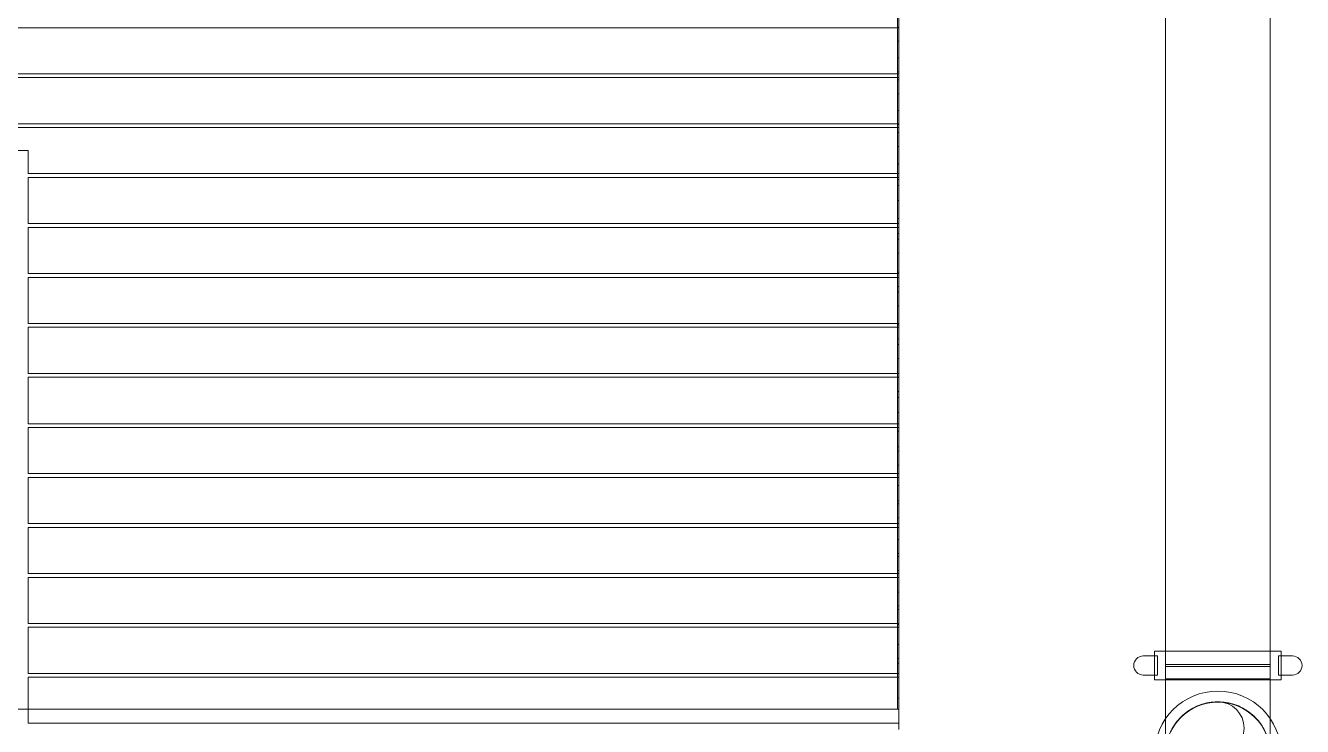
# Model space of a CAD drawing. Header units: metres. Extents: x 63 to 378, y -27 to 78.
# Drawn here: x 171 to 174.325, y 36.993 to 38.817 of the extents above; entities that cross this region are included whole.
import ezdxf

# ---------------------------------------------------------------- set-up
doc = ezdxf.new("R2010")
doc.units = ezdxf.units.M
doc.layers.add('M-EQPM', color=7, linetype='Continuous', lineweight=18)
doc.layers.add('P-PIPE', color=7, linetype='Continuous', lineweight=18)

# ---------------------------------------------------------------- blocks, each defined once
blk = doc.blocks.new('C_S_L_Torre - Baltimore CPSC-0817-08L - C_S_L_Torre - Baltimore CPSC-0817-08L-2352271-SEC 10')
at = {"layer": 'M-EQPM'}
for p, q in [((0.6976, 40.3718), (0.6976, 36.9847)), ((0.6976, 36.9847), (0.6976, 40.3718)), ((0.6947, 40.3008), (0.6947, 38.7331)), ((0.6947, 38.6966), (0.6947, 40.3008)), ((0.6947, 40.3008), (0.6947, 38.596)), ((0.6947, 38.5596), (0.6947, 40.3008)), ((0.6947, 40.3008), (0.6947, 38.4565)), ((0.6947, 38.4163), (0.6947, 40.3008)), ((0.6947, 40.3008), (0.6947, 38.3149)), ((0.6947, 38.2756), (0.6947, 40.3008)), ((0.6947, 40.3008), (0.6947, 38.175)), ((0.6947, 38.1385), (0.6947, 40.3008)), ((0.6947, 40.3008), (0.6947, 38.038)), ((0.6947, 38.0015), (0.6947, 40.3008)), ((0.6947, 40.3008), (0.6947, 37.9009)), ((0.6947, 37.8644), (0.6947, 40.3008)), ((0.6947, 40.3008), (0.6947, 37.7614)), ((0.6947, 37.7211), (0.6947, 40.3008)), ((0.6947, 40.3008), (0.6947, 38.6966)), ((0.6947, 38.7331), (0.6947, 40.3008)), ((0.6947, 40.3008), (0.6947, 38.5596)), ((0.6947, 38.596), (0.6947, 40.3008)), ((0.6947, 40.3008), (0.6947, 38.4163)), ((0.6947, 38.4565), (0.6947, 40.3008)), ((0.6947, 40.3008), (0.6947, 38.2756)), ((0.6947, 38.3149), (0.6947, 40.3008)), ((0.6947, 40.3008), (0.6947, 38.1385)), ((0.6947, 38.175), (0.6947, 40.3008)), ((0.6947, 40.3008), (0.6947, 38.0015)), ((0.6947, 38.038), (0.6947, 40.3008)), ((0.6947, 40.3008), (0.6947, 37.8644)), ((0.6947, 37.9009), (0.6947, 40.3008)), ((0.6947, 40.3008), (0.6947, 37.7211)), ((0.6947, 37.7614), (0.6947, 40.3008)), ((0.6976, 40.3008), (0.6976, 38.6966)), ((0.6976, 38.7331), (0.6976, 40.3008)), ((0.6976, 40.3008), (0.6976, 38.5596)), ((0.6976, 38.596), (0.6976, 40.3008)), ((0.6976, 40.3008), (0.6976, 38.4163)), ((0.6976, 38.4565), (0.6976, 40.3008)), ((0.6976, 40.3008), (0.6976, 38.2756)), ((0.6976, 38.3149), (0.6976, 40.3008)), ((0.6976, 40.3008), (0.6976, 38.1385)), ((0.6976, 38.175), (0.6976, 40.3008)), ((0.6976, 40.3008), (0.6976, 38.0015)), ((0.6976, 38.038), (0.6976, 40.3008)), ((0.6976, 40.3008), (0.6976, 37.8644)), ((0.6976, 37.9009), (0.6976, 40.3008)), ((0.6976, 40.3008), (0.6976, 37.7211)), ((0.6976, 37.7614), (0.6976, 40.3008)), ((0.6976, 40.3008), (0.6976, 38.7331)), ((0.6976, 38.6966), (0.6976, 40.3008)), ((0.6976, 40.3008), (0.6976, 38.596)), ((0.6976, 38.5596), (0.6976, 40.3008)), ((0.6976, 40.3008), (0.6976, 38.4565)), ((0.6976, 38.4163), (0.6976, 40.3008)), ((0.6976, 40.3008), (0.6976, 38.3149)), ((0.6976, 38.2756), (0.6976, 40.3008)), ((0.6976, 40.3008), (0.6976, 38.175)), ((0.6976, 38.1385), (0.6976, 40.3008)), ((0.6976, 40.3008), (0.6976, 38.038)), ((0.6976, 38.0015), (0.6976, 40.3008)), ((0.6976, 40.3008), (0.6976, 37.9009)), ((0.6976, 37.8644), (0.6976, 40.3008)), ((0.6976, 40.3008), (0.6976, 37.7614)), ((0.6976, 37.7211), (0.6976, 40.3008)), ((0.6976, 37.0375), (0.6976, 40.3008)), ((0.6976, 40.3008), (0.6976, 37.0375)), ((0.6947, 40.1998), (0.6947, 37.6198)), ((0.6947, 37.6198), (0.6947, 40.1998)), ((0.6976, 37.6198), (0.6976, 40.1998)), ((0.6976, 40.1998), (0.6976, 37.6198)), ((0.6947, 37.5805), (0.6947, 40.1605)), ((0.6947, 40.1605), (0.6947, 37.5805)), ((0.6976, 40.1605), (0.6976, 37.5805)), ((0.6976, 37.5805), (0.6976, 40.1605)), ((0.6947, 40.0599), (0.6947, 37.4799)), ((0.6947, 37.4799), (0.6947, 40.0599)), ((0.6976, 37.4799), (0.6976, 40.0599)), ((0.6976, 40.0599), (0.6976, 37.4799)), ((0.6947, 37.4434), (0.6947, 40.0234)), ((0.6947, 40.0234), (0.6947, 37.4434)), ((0.6976, 40.0234), (0.6976, 37.4434)), ((0.6976, 37.4434), (0.6976, 40.0234)), ((0.6947, 39.9228), (0.6947, 37.3428)), ((0.6947, 37.3428), (0.6947, 39.9228)), ((0.6976, 37.3428), (0.6976, 39.9228)), ((0.6976, 39.9228), (0.6976, 37.3428)), ((0.6947, 37.3064), (0.6947, 39.8864)), ((0.6947, 39.8864), (0.6947, 37.3064)), ((0.6976, 39.8864), (0.6976, 37.3064)), ((0.6976, 37.3064), (0.6976, 39.8864)), ((0.6947, 39.7858), (0.6947, 37.2058)), ((0.6947, 37.2058), (0.6947, 39.7858)), ((0.6976, 37.2058), (0.6976, 39.7858)), ((0.6976, 39.7858), (0.6976, 37.2058)), ((0.6947, 37.1693), (0.6947, 39.7493)), ((0.6947, 39.7493), (0.6947, 37.1693)), ((0.6976, 39.7493), (0.6976, 37.1693)), ((0.6976, 37.1693), (0.6976, 39.7493)), ((0.6947, 39.6463), (0.6947, 37.0663)), ((0.6947, 37.0663), (0.6947, 39.6463)), ((0.6976, 37.0663), (0.6976, 39.6463)), ((0.6976, 39.6463), (0.6976, 37.0663)), ((0.6947, 37.0375), (0.6947, 39.606)), ((0.6947, 39.606), (0.6947, 37.0375)), ((0.6976, 39.606), (0.6976, 37.0375)), ((0.6976, 37.0375), (0.6976, 39.606)), ((0.6947, 39.5047), (0.6947, 37.0375)), ((0.6947, 37.0375), (0.6947, 39.5047)), ((0.6976, 37.0375), (0.6976, 39.5047)), ((0.6976, 39.5047), (0.6976, 37.0375)), ((0.6947, 37.0375), (0.6947, 39.4653)), ((0.6947, 39.4653), (0.6947, 37.0375)), ((0.6976, 39.4653), (0.6976, 37.0375)), ((0.6976, 37.0375), (0.6976, 39.4653)), ((0.6947, 39.3648), (0.6947, 37.0375)), ((0.6947, 37.0375), (0.6947, 39.3648)), ((0.6976, 37.0375), (0.6976, 39.3648)), ((0.6976, 39.3648), (0.6976, 37.0375)), ((0.6947, 37.0375), (0.6947, 39.3283)), ((0.6947, 39.3283), (0.6947, 37.0375)), ((0.6976, 39.3283), (0.6976, 37.0375)), ((0.6976, 37.0375), (0.6976, 39.3283)), ((0.6947, 39.2277), (0.6947, 37.0375)), ((0.6947, 37.0375), (0.6947, 39.2277)), ((0.6976, 37.0375), (0.6976, 39.2277)), ((0.6976, 39.2277), (0.6976, 37.0375)), ((0.6947, 37.0375), (0.6947, 39.1912)), ((0.6947, 39.1912), (0.6947, 37.0375)), ((0.6976, 39.1912), (0.6976, 37.0375)), ((0.6976, 37.0375), (0.6976, 39.1912)), ((0.6947, 39.0906), (0.6947, 37.0375)), ((0.6947, 37.0375), (0.6947, 39.0906)), ((0.6976, 37.0375), (0.6976, 39.0906)), ((0.6976, 39.0906), (0.6976, 37.0375)), ((0.6947, 37.0375), (0.6947, 39.0542)), ((0.6947, 39.0542), (0.6947, 37.0375)), ((0.6976, 39.0542), (0.6976, 37.0375)), ((0.6976, 37.0375), (0.6976, 39.0542)), ((0.6947, 38.9528), (0.6947, 37.0375)), ((0.6947, 37.0375), (0.6947, 38.9528)), ((0.6976, 37.0375), (0.6976, 38.9528)), ((0.6976, 38.9528), (0.6976, 37.0375)), ((0.6947, 37.0375), (0.6947, 38.9135)), ((0.6947, 38.9135), (0.6947, 37.0375)), ((0.6976, 38.9135), (0.6976, 37.0375)), ((0.6976, 37.0375), (0.6976, 38.9135)), ((-4.6024, 38.8118), (0.6976, 38.8118)), ((0.6976, 38.8118), (-4.6024, 38.8118)), ((0.6947, 38.8129), (0.6947, 37.0375)), ((0.6947, 38.7765), (0.6947, 38.8129)), ((0.6976, 38.8129), (0.6947, 38.8129)), ((0.6947, 38.8129), (0.6947, 38.7765)), ((0.6947, 37.0375), (0.6947, 38.8129)), ((0.6947, 38.8129), (0.6976, 38.8129)), ((0.6976, 38.8129), (0.6976, 38.7765)), ((0.6976, 37.0375), (0.6976, 38.8129)), ((0.6976, 38.8129), (0.6976, 37.0375)), ((0.6976, 38.7765), (0.6976, 38.8129)), ((0.6976, 38.8118), (0.6976, 38.6918)), ((0.6976, 38.6918), (0.6976, 38.8118)), ((0.6947, 37.0375), (0.6947, 38.7765)), ((0.6947, 38.7765), (0.6976, 38.7765)), ((0.6947, 38.7765), (0.6947, 37.0375)), ((0.6976, 38.7765), (0.6947, 38.7765)), ((0.6976, 38.7765), (0.6976, 37.0375)), ((0.6976, 37.0375), (0.6976, 38.7765)), ((0.6947, 38.7331), (0.6947, 38.6966)), ((0.6976, 38.7331), (0.6947, 38.7331)), ((0.6947, 38.6966), (0.6947, 38.7331)), ((0.6947, 38.7331), (0.6976, 38.7331)), ((0.6976, 38.6966), (0.6976, 38.7331)), ((0.6976, 38.7331), (0.6976, 38.6966)), ((0.6976, 38.6918), (-4.6024, 38.6918)), ((-4.6024, 38.6918), (0.6976, 38.6918)), ((-4.6024, 38.6818), (0.6976, 38.6818)), ((0.6976, 38.6818), (-4.6024, 38.6818)), ((0.6947, 38.6966), (0.6976, 38.6966)), ((0.6976, 38.6966), (0.6947, 38.6966)), ((0.6947, 38.6759), (0.6947, 37.0375)), ((0.6947, 38.6394), (0.6947, 38.6759)), ((0.6976, 38.6759), (0.6947, 38.6759)), ((0.6947, 38.6759), (0.6947, 38.6394)), ((0.6947, 37.0375), (0.6947, 38.6759)), ((0.6947, 38.6759), (0.6976, 38.6759)), ((0.6976, 38.6818), (0.6976, 38.5618)), ((0.6976, 38.5618), (0.6976, 38.6818)), ((0.6976, 38.6759), (0.6976, 38.6394)), ((0.6976, 37.0375), (0.6976, 38.6759)), ((0.6976, 38.6759), (0.6976, 37.0375)), ((0.6976, 38.6394), (0.6976, 38.6759)), ((0.6947, 37.0375), (0.6947, 38.6394)), ((0.6947, 38.6394), (0.6976, 38.6394)), ((0.6947, 38.6394), (0.6947, 37.0375)), ((0.6976, 38.6394), (0.6947, 38.6394)), ((0.6976, 38.6394), (0.6976, 37.0375)), ((0.6976, 37.0375), (0.6976, 38.6394)), ((0.6947, 38.596), (0.6947, 38.5596)), ((0.6976, 38.596), (0.6947, 38.596)), ((0.6947, 38.5596), (0.6947, 38.596)), ((0.6947, 38.596), (0.6976, 38.596)), ((0.6976, 38.5596), (0.6976, 38.596)), ((0.6976, 38.596), (0.6976, 38.5596)), ((0.6976, 38.5618), (-4.6024, 38.5618)), ((-4.6024, 38.5618), (0.6976, 38.5618)), ((-4.6024, 38.5518), (0.6976, 38.5518)), ((0.6976, 38.5518), (-4.6024, 38.5518)), ((0.6947, 38.5596), (0.6976, 38.5596)), ((0.6976, 38.5596), (0.6947, 38.5596)), ((0.6947, 38.5388), (0.6947, 37.0375)), ((0.6947, 38.5024), (0.6947, 38.5388)), ((0.6976, 38.5388), (0.6947, 38.5388)), ((0.6947, 38.5388), (0.6947, 38.5024)), ((0.6947, 37.0375), (0.6947, 38.5388)), ((0.6947, 38.5388), (0.6976, 38.5388)), ((0.6976, 38.5518), (0.6976, 38.4318)), ((0.6976, 38.4318), (0.6976, 38.5518)), ((0.6976, 38.5388), (0.6976, 38.5024)), ((0.6976, 37.0375), (0.6976, 38.5388)), ((0.6976, 38.5388), (0.6976, 37.0375)), ((0.6976, 38.5024), (0.6976, 38.5388)), ((-1.569, 38.4918), (-2.3077, 38.4918)), ((-2.3077, 38.4918), (-1.569, 38.4918)), ((-1.569, 38.4318), (-1.569, 38.4918)), ((-1.569, 38.4918), (-1.569, 38.4318)), ((0.6947, 37.0375), (0.6947, 38.5024)), ((0.6947, 38.5024), (0.6976, 38.5024)), ((0.6947, 38.5024), (0.6947, 37.0375)), ((0.6976, 38.5024), (0.6947, 38.5024)), ((0.6976, 38.5024), (0.6976, 37.0375)), ((0.6976, 37.0375), (0.6976, 38.5024)), ((0.6947, 38.4565), (0.6947, 38.4163)), ((0.6947, 38.4565), (0.6976, 38.4565)), ((0.6947, 38.4163), (0.6947, 38.4565)), ((0.6976, 38.4565), (0.6947, 38.4565)), ((0.6976, 38.4163), (0.6976, 38.4565)), ((0.6976, 38.4565), (0.6976, 38.4163)), ((0.6976, 38.4318), (-1.569, 38.4318)), ((-1.569, 38.4318), (0.6976, 38.4318)), ((-1.569, 38.4218), (0.6976, 38.4218)), ((-1.569, 38.3018), (-1.569, 38.4218)), ((-1.569, 38.4218), (-1.569, 38.3018)), ((0.6976, 38.4218), (-1.569, 38.4218)), ((0.6947, 38.4163), (0.6976, 38.4163)), ((0.6976, 38.4163), (0.6947, 38.4163)), ((0.6976, 38.4218), (0.6976, 38.3018)), ((0.6976, 38.3018), (0.6976, 38.4218)), ((0.6947, 38.401), (0.6947, 37.0375)), ((0.6947, 38.3617), (0.6947, 38.401)), ((0.6976, 38.401), (0.6947, 38.401)), ((0.6947, 38.401), (0.6947, 38.3617)), ((0.6947, 37.0375), (0.6947, 38.401)), ((0.6947, 38.401), (0.6976, 38.401)), ((0.6976, 38.401), (0.6976, 38.3617)), ((0.6976, 37.0375), (0.6976, 38.401)), ((0.6976, 38.401), (0.6976, 37.0375)), ((0.6976, 38.3617), (0.6976, 38.401)), ((0.6947, 37.0375), (0.6947, 38.3617)), ((0.6947, 38.3617), (0.6976, 38.3617)), ((0.6947, 38.3617), (0.6947, 37.0375)), ((0.6976, 38.3617), (0.6947, 38.3617)), ((0.6976, 38.3617), (0.6976, 37.0375)), ((0.6976, 37.0375), (0.6976, 38.3617)), ((0.6947, 38.3149), (0.6947, 38.2756)), ((0.6947, 38.3149), (0.6976, 38.3149)), ((0.6947, 38.2756), (0.6947, 38.3149)), ((0.6976, 38.3149), (0.6947, 38.3149)), ((0.6976, 38.2756), (0.6976, 38.3149)), ((0.6976, 38.3149), (0.6976, 38.2756)), ((0.6976, 38.3018), (-1.569, 38.3018)), ((-1.569, 38.3018), (0.6976, 38.3018)), ((-1.569, 38.2918), (0.6976, 38.2918)), ((-1.569, 38.1718), (-1.569, 38.2918)), ((-1.569, 38.2918), (-1.569, 38.1718)), ((0.6976, 38.2918), (-1.569, 38.2918)), ((0.6947, 38.2756), (0.6976, 38.2756)), ((0.6976, 38.2756), (0.6947, 38.2756)), ((0.6976, 38.2918), (0.6976, 38.1718)), ((0.6976, 38.1718), (0.6976, 38.2918)), ((0.6947, 38.2611), (0.6947, 37.0375)), ((0.6947, 38.2246), (0.6947, 38.2611)), ((0.6976, 38.2611), (0.6947, 38.2611)), ((0.6947, 38.2611), (0.6947, 38.2246)), ((0.6947, 37.0375), (0.6947, 38.2611)), ((0.6947, 38.2611), (0.6976, 38.2611)), ((0.6976, 38.2611), (0.6976, 38.2246)), ((0.6976, 37.0375), (0.6976, 38.2611)), ((0.6976, 38.2611), (0.6976, 37.0375)), ((0.6976, 38.2246), (0.6976, 38.2611)), ((0.6947, 37.0375), (0.6947, 38.2246)), ((0.6947, 38.2246), (0.6976, 38.2246)), ((0.6947, 38.2246), (0.6947, 37.0375)), ((0.6976, 38.2246), (0.6947, 38.2246)), ((0.6976, 38.2246), (0.6976, 37.0375)), ((0.6976, 37.0375), (0.6976, 38.2246)), ((0.6976, 38.1718), (-1.569, 38.1718)), ((-1.569, 38.1718), (0.6976, 38.1718)), ((0.6947, 38.175), (0.6947, 38.1385)), ((0.6947, 38.175), (0.6976, 38.175)), ((0.6947, 38.1385), (0.6947, 38.175)), ((0.6976, 38.175), (0.6947, 38.175)), ((0.6976, 38.1385), (0.6976, 38.175)), ((0.6976, 38.175), (0.6976, 38.1385)), ((-1.569, 38.1618), (0.6976, 38.1618)), ((-1.569, 38.0418), (-1.569, 38.1618)), ((-1.569, 38.1618), (-1.569, 38.0418)), ((0.6976, 38.1618), (-1.569, 38.1618)), ((0.6947, 38.1385), (0.6976, 38.1385)), ((0.6976, 38.1385), (0.6947, 38.1385)), ((0.6976, 38.1618), (0.6976, 38.0418)), ((0.6976, 38.0418), (0.6976, 38.1618)), ((0.6947, 38.124), (0.6947, 37.0375)), ((0.6947, 38.0876), (0.6947, 38.124)), ((0.6976, 38.124), (0.6947, 38.124)), ((0.6947, 38.124), (0.6947, 38.0876)), ((0.6947, 37.0375), (0.6947, 38.124)), ((0.6947, 38.124), (0.6976, 38.124)), ((0.6976, 38.124), (0.6976, 38.0876)), ((0.6976, 37.0375), (0.6976, 38.124)), ((0.6976, 38.124), (0.6976, 37.0375)), ((0.6976, 38.0876), (0.6976, 38.124)), ((0.6947, 37.0375), (0.6947, 38.0876)), ((0.6947, 38.0876), (0.6976, 38.0876)), ((0.6947, 38.0876), (0.6947, 37.0375)), ((0.6976, 38.0876), (0.6947, 38.0876)), ((0.6976, 38.0876), (0.6976, 37.0375)), ((0.6976, 37.0375), (0.6976, 38.0876)), ((0.6976, 38.0418), (-1.569, 38.0418)), ((-1.569, 38.0418), (0.6976, 38.0418)), ((-1.569, 38.0318), (0.6976, 38.0318)), ((-1.569, 37.9118), (-1.569, 38.0318)), ((-1.569, 38.0318), (-1.569, 37.9118)), ((0.6976, 38.0318), (-1.569, 38.0318)), ((0.6947, 38.038), (0.6947, 38.0015)), ((0.6947, 38.038), (0.6976, 38.038)), ((0.6947, 38.0015), (0.6947, 38.038)), ((0.6976, 38.038), (0.6947, 38.038)), ((0.6976, 38.0015), (0.6976, 38.038)), ((0.6976, 38.038), (0.6976, 38.0015)), ((0.6976, 38.0318), (0.6976, 37.9118)), ((0.6976, 37.9118), (0.6976, 38.0318)), ((0.6947, 38.0015), (0.6976, 38.0015)), ((0.6976, 38.0015), (0.6947, 38.0015)), ((0.6947, 37.987), (0.6947, 37.0375)), ((0.6947, 37.9505), (0.6947, 37.987)), ((0.6976, 37.987), (0.6947, 37.987)), ((0.6947, 37.987), (0.6947, 37.9505)), ((0.6947, 37.0375), (0.6947, 37.987)), ((0.6947, 37.987), (0.6976, 37.987)), ((0.6976, 37.987), (0.6976, 37.9505)), ((0.6976, 37.0375), (0.6976, 37.987)), ((0.6976, 37.987), (0.6976, 37.0375)), ((0.6976, 37.9505), (0.6976, 37.987)), ((0.6947, 37.0375), (0.6947, 37.9505)), ((0.6947, 37.9505), (0.6976, 37.9505)), ((0.6947, 37.9505), (0.6947, 37.0375)), ((0.6976, 37.9505), (0.6947, 37.9505)), ((0.6976, 37.9505), (0.6976, 37.0375)), ((0.6976, 37.0375), (0.6976, 37.9505)), ((0.6976, 37.9118), (-1.569, 37.9118)), ((-1.569, 37.9118), (0.6976, 37.9118)), ((-1.569, 37.9018), (0.6976, 37.9018)), ((-1.569, 37.7809), (-1.569, 37.9018)), ((-1.569, 37.9018), (-1.569, 37.7809)), ((0.6976, 37.9018), (-1.569, 37.9018)), ((0.6947, 37.9009), (0.6947, 37.8644)), ((0.6947, 37.9009), (0.6976, 37.9009)), ((0.6947, 37.8644), (0.6947, 37.9009)), ((0.6976, 37.9009), (0.6947, 37.9009)), ((0.6976, 37.9018), (0.6976, 37.7809)), ((0.6976, 37.7809), (0.6976, 37.9018)), ((0.6976, 37.8644), (0.6976, 37.9009)), ((0.6976, 37.9009), (0.6976, 37.8644)), ((0.6947, 37.8644), (0.6976, 37.8644)), ((0.6976, 37.8644), (0.6947, 37.8644)), ((0.6947, 37.8492), (0.6947, 37.0375)), ((0.6947, 37.8099), (0.6947, 37.8492)), ((0.6976, 37.8492), (0.6947, 37.8492)), ((0.6947, 37.8492), (0.6947, 37.8099)), ((0.6947, 37.0375), (0.6947, 37.8492)), ((0.6947, 37.8492), (0.6976, 37.8492)), ((0.6976, 37.8492), (0.6976, 37.8099)), ((0.6976, 37.0375), (0.6976, 37.8492)), ((0.6976, 37.8492), (0.6976, 37.0375)), ((0.6976, 37.8099), (0.6976, 37.8492)), ((0.6947, 37.0375), (0.6947, 37.8099)), ((0.6947, 37.8099), (0.6976, 37.8099)), ((0.6947, 37.8099), (0.6947, 37.0375)), ((0.6976, 37.8099), (0.6947, 37.8099)), ((0.6976, 37.8099), (0.6976, 37.0375)), ((0.6976, 37.0375), (0.6976, 37.8099)), ((0.6976, 37.7809), (-1.569, 37.7809)), ((-1.569, 37.7809), (0.6976, 37.7809)), ((-1.569, 37.7709), (0.6976, 37.7709)), ((-1.569, 37.6509), (-1.569, 37.7709)), ((-1.569, 37.7709), (-1.569, 37.6509)), ((0.6976, 37.7709), (-1.569, 37.7709)), ((0.6947, 37.7614), (0.6947, 37.7211)), ((0.6947, 37.7614), (0.6976, 37.7614)), ((0.6947, 37.7211), (0.6947, 37.7614)), ((0.6976, 37.7614), (0.6947, 37.7614)), ((0.6976, 37.7709), (0.6976, 37.6509)), ((0.6976, 37.6509), (0.6976, 37.7709)), ((0.6976, 37.7211), (0.6976, 37.7614)), ((0.6976, 37.7614), (0.6976, 37.7211)), ((0.6947, 37.7211), (0.6976, 37.7211)), ((0.6976, 37.7211), (0.6947, 37.7211)), ((0.6947, 37.7093), (0.6947, 37.0375)), ((0.6947, 37.6728), (0.6947, 37.7093)), ((0.6976, 37.7093), (0.6947, 37.7093)), ((0.6947, 37.7093), (0.6947, 37.6728)), ((0.6947, 37.0375), (0.6947, 37.7093)), ((0.6947, 37.7093), (0.6976, 37.7093)), ((0.6976, 37.7093), (0.6976, 37.6728)), ((0.6976, 37.0375), (0.6976, 37.7093)), ((0.6976, 37.7093), (0.6976, 37.0375)), ((0.6976, 37.6728), (0.6976, 37.7093)), ((0.6947, 37.0375), (0.6947, 37.6728)), ((0.6947, 37.6728), (0.6976, 37.6728)), ((0.6947, 37.6728), (0.6947, 37.0375)), ((0.6976, 37.6728), (0.6947, 37.6728)), ((0.6976, 37.6728), (0.6976, 37.0375)), ((0.6976, 37.0375), (0.6976, 37.6728)), ((0.6976, 37.6509), (-1.569, 37.6509)), ((-1.569, 37.6509), (0.6976, 37.6509)), ((-1.569, 37.6409), (0.6976, 37.6409)), ((-1.569, 37.5209), (-1.569, 37.6409)), ((-1.569, 37.6409), (-1.569, 37.5209)), ((0.6976, 37.6409), (-1.569, 37.6409)), ((0.6976, 37.6409), (0.6976, 37.5209)), ((0.6976, 37.5209), (0.6976, 37.6409)), ((0.6947, 37.6198), (0.6947, 37.5805)), ((0.6947, 37.6198), (0.6976, 37.6198)), ((0.6947, 37.5805), (0.6947, 37.6198)), ((0.6976, 37.6198), (0.6947, 37.6198)), ((0.6976, 37.5805), (0.6976, 37.6198)), ((0.6976, 37.6198), (0.6976, 37.5805)), ((0.6947, 37.5805), (0.6976, 37.5805)), ((0.6976, 37.5805), (0.6947, 37.5805)), ((0.6947, 37.5722), (0.6947, 37.0375)), ((0.6947, 37.5358), (0.6947, 37.5722)), ((0.6976, 37.5722), (0.6947, 37.5722)), ((0.6947, 37.5722), (0.6947, 37.5358)), ((0.6947, 37.0375), (0.6947, 37.5722)), ((0.6947, 37.5722), (0.6976, 37.5722)), ((0.6976, 37.5722), (0.6976, 37.5358)), ((0.6976, 37.0375), (0.6976, 37.5722)), ((0.6976, 37.5722), (0.6976, 37.0375)), ((0.6976, 37.5358), (0.6976, 37.5722)), ((0.6976, 37.5209), (-1.569, 37.5209)), ((-1.569, 37.5209), (0.6976, 37.5209)), ((-1.569, 37.5109), (0.6976, 37.5109)), ((-1.569, 37.3909), (-1.569, 37.5109)), ((-1.569, 37.5109), (-1.569, 37.3909)), ((0.6976, 37.5109), (-1.569, 37.5109)), ((0.6947, 37.0375), (0.6947, 37.5358)), ((0.6947, 37.5358), (0.6976, 37.5358)), ((0.6947, 37.5358), (0.6947, 37.0375)), ((0.6976, 37.5358), (0.6947, 37.5358)), ((0.6976, 37.5358), (0.6976, 37.0375)), ((0.6976, 37.0375), (0.6976, 37.5358)), ((0.6976, 37.5109), (0.6976, 37.3909)), ((0.6976, 37.3909), (0.6976, 37.5109)), ((0.6947, 37.4799), (0.6947, 37.4434)), ((0.6947, 37.4799), (0.6976, 37.4799)), ((0.6947, 37.4434), (0.6947, 37.4799)), ((0.6976, 37.4799), (0.6947, 37.4799)), ((0.6976, 37.4434), (0.6976, 37.4799)), ((0.6976, 37.4799), (0.6976, 37.4434)), ((0.6947, 37.4434), (0.6976, 37.4434)), ((0.6976, 37.4434), (0.6947, 37.4434)), ((0.6947, 37.4352), (0.6947, 37.0375)), ((0.6947, 37.3987), (0.6947, 37.4352)), ((0.6976, 37.4352), (0.6947, 37.4352)), ((0.6947, 37.4352), (0.6947, 37.3987)), ((0.6947, 37.0375), (0.6947, 37.4352)), ((0.6947, 37.4352), (0.6976, 37.4352)), ((0.6976, 37.4352), (0.6976, 37.3987)), ((0.6976, 37.0375), (0.6976, 37.4352)), ((0.6976, 37.4352), (0.6976, 37.0375)), ((0.6976, 37.3987), (0.6976, 37.4352)), ((0.6976, 37.3909), (-1.569, 37.3909)), ((-1.569, 37.3909), (0.6976, 37.3909)), ((-1.569, 37.3809), (0.6976, 37.3809)), ((-1.569, 37.2609), (-1.569, 37.3809)), ((-1.569, 37.3809), (-1.569, 37.2609)), ((0.6976, 37.3809), (-1.569, 37.3809)), ((0.6947, 37.0375), (0.6947, 37.3987)), ((0.6947, 37.3987), (0.6976, 37.3987)), ((0.6947, 37.3987), (0.6947, 37.0375)), ((0.6976, 37.3987), (0.6947, 37.3987)), ((0.6976, 37.3987), (0.6976, 37.0375)), ((0.6976, 37.0375), (0.6976, 37.3987)), ((0.6976, 37.3809), (0.6976, 37.2609)), ((0.6976, 37.2609), (0.6976, 37.3809)), ((0.6947, 37.3428), (0.6947, 37.3064)), ((0.6947, 37.3428), (0.6976, 37.3428)), ((0.6947, 37.3064), (0.6947, 37.3428)), ((0.6976, 37.3428), (0.6947, 37.3428)), ((0.6976, 37.3064), (0.6976, 37.3428)), ((0.6976, 37.3428), (0.6976, 37.3064)), ((0.6947, 37.3064), (0.6976, 37.3064)), ((0.6976, 37.3064), (0.6947, 37.3064)), ((0.6947, 37.2974), (0.6947, 37.0375)), ((0.6947, 37.258), (0.6947, 37.2974)), ((0.6976, 37.2974), (0.6947, 37.2974)), ((0.6947, 37.2974), (0.6947, 37.258)), ((0.6947, 37.0375), (0.6947, 37.2974)), ((0.6947, 37.2974), (0.6976, 37.2974)), ((0.6976, 37.2974), (0.6976, 37.258)), ((0.6976, 37.0375), (0.6976, 37.2974)), ((0.6976, 37.2974), (0.6976, 37.0375)), ((0.6976, 37.258), (0.6976, 37.2974)), ((0.6976, 37.2609), (-1.569, 37.2609)), ((-1.569, 37.2609), (0.6976, 37.2609)), ((-1.569, 37.2509), (0.6976, 37.2509)), ((-1.569, 37.1309), (-1.569, 37.2509)), ((-1.569, 37.2509), (-1.569, 37.1309)), ((0.6976, 37.2509), (-1.569, 37.2509)), ((0.6947, 37.0375), (0.6947, 37.258)), ((0.6947, 37.258), (0.6976, 37.258)), ((0.6947, 37.258), (0.6947, 37.0375)), ((0.6976, 37.258), (0.6947, 37.258)), ((0.6976, 37.258), (0.6976, 37.0375)), ((0.6976, 37.0375), (0.6976, 37.258)), ((0.6976, 37.2509), (0.6976, 37.1309)), ((0.6976, 37.1309), (0.6976, 37.2509)), ((0.6947, 37.2058), (0.6947, 37.1693)), ((0.6947, 37.2058), (0.6976, 37.2058)), ((0.6947, 37.1693), (0.6947, 37.2058)), ((0.6976, 37.2058), (0.6947, 37.2058)), ((0.6976, 37.1693), (0.6976, 37.2058)), ((0.6976, 37.2058), (0.6976, 37.1693)), ((0.6947, 37.1693), (0.6976, 37.1693)), ((0.6976, 37.1693), (0.6947, 37.1693)), ((0.6947, 37.1574), (0.6947, 37.0375)), ((0.6947, 37.121), (0.6947, 37.1574)), ((0.6976, 37.1574), (0.6947, 37.1574)), ((0.6947, 37.1574), (0.6947, 37.121)), ((0.6947, 37.0375), (0.6947, 37.1574)), ((0.6947, 37.1574), (0.6976, 37.1574)), ((0.6976, 37.1574), (0.6976, 37.121)), ((0.6976, 37.0375), (0.6976, 37.1574)), ((0.6976, 37.1574), (0.6976, 37.0375)), ((0.6976, 37.121), (0.6976, 37.1574)), ((0.6976, 37.1309), (-1.569, 37.1309)), ((-1.569, 37.1309), (0.6976, 37.1309)), ((-1.569, 37.1209), (0.6976, 37.1209)), ((-1.569, 37.001), (-1.569, 37.1209)), ((-1.569, 37.1209), (-1.569, 37.001)), ((0.6976, 37.1209), (-1.569, 37.1209)), ((0.6947, 37.0375), (0.6947, 37.121)), ((0.6947, 37.121), (0.6976, 37.121)), ((0.6947, 37.121), (0.6947, 37.0375)), ((0.6976, 37.121), (0.6947, 37.121)), ((0.6976, 37.121), (0.6976, 37.0375)), ((0.6976, 37.0375), (0.6976, 37.121)), ((0.6976, 37.1209), (0.6976, 37.001)), ((0.6976, 37.001), (0.6976, 37.1209)), ((0.6947, 37.0663), (0.6947, 37.0375)), ((0.6947, 37.0663), (0.6976, 37.0663)), ((0.6947, 37.0375), (0.6947, 37.0663)), ((0.6976, 37.0663), (0.6947, 37.0663)), ((0.6976, 37.0375), (0.6976, 37.0663)), ((0.6976, 37.0663), (0.6976, 37.0375)), ((-4.6024, 37.0375), (0.6976, 37.0375)), ((0.6976, 37.0375), (-4.6024, 37.0375)), ((0.6947, 37.0375), (0.6976, 37.0375)), ((0.6947, 37.0375), (0.6976, 37.0375)), ((0.6947, 37.0375), (0.6976, 37.0375)), ((0.6947, 37.0375), (0.6976, 37.0375)), ((0.6947, 37.0375), (0.6976, 37.0375)), ((0.6947, 37.0375), (0.6976, 37.0375)), ((0.6947, 37.0375), (0.6976, 37.0375)), ((0.6947, 37.0375), (0.6976, 37.0375)), ((0.6947, 37.0375), (0.6976, 37.0375)), ((0.6947, 37.0375), (0.6976, 37.0375)), ((0.6947, 37.0375), (0.6976, 37.0375)), ((0.6947, 37.0375), (0.6976, 37.0375)), ((0.6947, 37.0375), (0.6976, 37.0375)), ((0.6947, 37.0375), (0.6976, 37.0375)), ((0.6947, 37.0375), (0.6976, 37.0375)), ((0.6947, 37.0375), (0.6976, 37.0375)), ((0.6947, 37.0375), (0.6976, 37.0375)), ((0.6947, 37.0375), (0.6976, 37.0375)), ((0.6947, 37.0375), (0.6976, 37.0375)), ((0.6947, 37.0375), (0.6976, 37.0375)), ((0.6947, 37.0375), (0.6976, 37.0375)), ((0.6947, 37.0375), (0.6976, 37.0375)), ((0.6947, 37.0375), (0.6976, 37.0375)), ((0.6947, 37.0375), (0.6976, 37.0375)), ((0.6947, 37.0375), (0.6976, 37.0375)), ((0.6947, 37.0375), (0.6976, 37.0375)), ((0.6947, 37.0375), (0.6976, 37.0375)), ((0.6947, 37.0375), (0.6976, 37.0375)), ((0.6947, 37.0375), (0.6976, 37.0375)), ((0.6947, 37.0375), (0.6976, 37.0375)), ((0.6947, 37.0375), (0.6976, 37.0375)), ((0.6947, 37.0375), (0.6976, 37.0375)), ((0.6947, 37.0375), (0.6976, 37.0375)), ((0.6947, 37.0375), (0.6976, 37.0375)), ((0.6947, 37.0375), (0.6976, 37.0375)), ((0.6947, 37.0375), (0.6976, 37.0375)), ((0.6947, 37.0375), (0.6976, 37.0375)), ((0.6947, 37.0375), (0.6976, 37.0375)), ((0.6976, 37.0375), (0.6947, 37.0375)), ((0.6976, 37.0375), (0.6947, 37.0375)), ((0.6976, 37.0375), (0.6947, 37.0375)), ((0.6976, 37.0375), (0.6947, 37.0375)), ((0.6976, 37.0375), (0.6947, 37.0375)), ((0.6976, 37.0375), (0.6947, 37.0375)), ((0.6976, 37.0375), (0.6947, 37.0375)), ((0.6976, 37.0375), (0.6947, 37.0375)), ((0.6976, 37.0375), (0.6947, 37.0375)), ((0.6976, 37.0375), (0.6947, 37.0375)), ((0.6976, 37.0375), (0.6947, 37.0375)), ((0.6976, 37.0375), (0.6947, 37.0375)), ((0.6976, 37.0375), (0.6947, 37.0375)), ((0.6976, 37.0375), (0.6947, 37.0375)), ((0.6976, 37.0375), (0.6947, 37.0375)), ((0.6976, 37.0375), (0.6947, 37.0375)), ((0.6976, 37.0375), (0.6947, 37.0375)), ((0.6976, 37.0375), (0.6947, 37.0375)), ((0.6976, 37.0375), (0.6947, 37.0375)), ((0.6976, 37.0375), (0.6947, 37.0375)), ((0.6976, 37.0375), (0.6947, 37.0375)), ((0.6976, 37.0375), (0.6947, 37.0375)), ((0.6976, 37.0375), (0.6947, 37.0375)), ((0.6976, 37.0375), (0.6947, 37.0375)), ((0.6976, 37.0375), (0.6947, 37.0375)), ((0.6976, 37.0375), (0.6947, 37.0375)), ((0.6976, 37.0375), (0.6947, 37.0375)), ((0.6976, 37.0375), (0.6947, 37.0375)), ((0.6976, 37.0375), (0.6947, 37.0375)), ((0.6976, 37.0375), (0.6947, 37.0375)), ((0.6976, 37.0375), (0.6947, 37.0375)), ((0.6976, 37.0375), (0.6947, 37.0375)), ((0.6976, 37.0375), (0.6947, 37.0375)), ((0.6976, 37.0375), (0.6947, 37.0375)), ((0.6976, 37.0375), (0.6947, 37.0375)), ((0.6976, 37.0375), (0.6947, 37.0375)), ((0.6976, 37.0375), (0.6947, 37.0375)), ((0.6976, 37.0375), (0.6947, 37.0375)), ((0.6976, 37.001), (-1.569, 37.001)), ((-1.569, 37.001), (0.6976, 37.001))]:
    blk.add_line(p, q, dxfattribs=at)
blk = doc.blocks.new('Victaulic-IPS-Elbow No 10-13 - AC-2769218-SEC 10')
at = {"layer": 'P-PIPE', "color": 1, "true_color": 0xff0000}
for p, q in [((1.3921, 37.149), (1.3921, 37.1166)), ((1.5286, 37.149), (1.3921, 37.149)), ((1.5286, 37.149), (1.3921, 37.149)), ((1.6651, 37.149), (1.5286, 37.149)), ((1.6651, 37.149), (1.5286, 37.149)), ((1.6651, 37.1166), (1.6651, 37.149)), ((1.3921, 37.1166), (1.5286, 37.1166)), ((1.3921, 37.1166), (1.5286, 37.1166)), ((1.5286, 37.1166), (1.3921, 37.1166)), ((1.5286, 37.1166), (1.3921, 37.1166)), ((1.5286, 37.1166), (1.6651, 37.1166)), ((1.5286, 37.1166), (1.6651, 37.1166)), ((1.6651, 37.1166), (1.5286, 37.1166)), ((1.6651, 37.1166), (1.5286, 37.1166))]:
    blk.add_line(p, q, dxfattribs=at)
at = {"layer": 'P-PIPE', "color": 1, "lineweight": 9, "true_color": 0xff0000}
for p, q in [((1.3921, 36.9204), (1.3921, 36.7838)), ((1.3921, 36.9204), (1.3921, 36.7838)), ((1.3921, 36.9204), (1.5286, 36.9204)), ((1.5286, 36.9204), (1.3921, 36.9204)), ((1.5286, 36.9204), (1.5286, 36.7838)), ((1.5286, 36.9204), (1.5286, 36.7838)), ((1.5286, 36.9204), (1.6651, 36.9204)), ((1.6651, 36.9204), (1.5286, 36.9204)), ((1.5286, 36.7838), (1.5286, 36.9204)), ((1.5286, 36.7838), (1.5286, 36.9204)), ((1.6651, 36.7838), (1.6651, 36.9204)), ((1.6651, 36.7838), (1.6651, 36.9204)), ((1.3921, 36.7838), (1.5286, 36.7838)), ((1.5286, 36.7838), (1.3921, 36.7838)), ((1.5286, 36.7838), (1.6651, 36.7838)), ((1.6651, 36.7838), (1.5286, 36.7838))]:
    blk.add_line(p, q, dxfattribs=at)
at = {"layer": 'P-PIPE', "color": 1, "true_color": 0xff0000, "flags": 128}
for points in [[(1.3921, 37.1166), (1.3921, 37.1087), (1.3921, 37.1009), (1.3921, 37.0931), (1.3921, 37.0853), (1.3921, 37.0776), (1.3921, 37.0699), (1.3921, 37.0624), (1.3921, 37.0549), (1.3921, 37.0475), (1.3921, 37.0402), (1.3921, 37.033), (1.3921, 37.026), (1.3921, 37.0191), (1.3921, 37.0123), (1.3921, 37.0058), (1.3921, 36.9994), (1.3921, 36.9932), (1.3921, 36.9872), (1.3921, 36.9814), (1.3921, 36.9758), (1.3921, 36.9705), (1.3921, 36.9653), (1.3921, 36.9605), (1.3921, 36.9558), (1.3921, 36.9515), (1.3921, 36.9474), (1.3921, 36.9435), (1.3921, 36.94), (1.3921, 36.9367), (1.3921, 36.9337), (1.3921, 36.931), (1.3921, 36.9286), (1.3921, 36.9265), (1.3921, 36.9247), (1.3921, 36.9232), (1.3921, 36.922), (1.3921, 36.9212), (1.3921, 36.9206), (1.3921, 36.9204), (1.3921, 36.9204)], [(1.6651, 36.9204), (1.6651, 36.9205), (1.6651, 36.921), (1.6651, 36.9218), (1.6651, 36.9229), (1.6651, 36.9243), (1.6651, 36.926), (1.6651, 36.928), (1.6651, 36.9303), (1.6651, 36.9329), (1.6651, 36.9359), (1.6651, 36.9391), (1.6651, 36.9425), (1.6651, 36.9463), (1.6651, 36.9503), (1.6651, 36.9546), (1.6651, 36.9592), (1.6651, 36.964), (1.6651, 36.9691), (1.6651, 36.9744), (1.6651, 36.9799), (1.6651, 36.9856), (1.6651, 36.9916), (1.6651, 36.9977), (1.6651, 37.004), (1.6651, 37.0106), (1.6651, 37.0172), (1.6651, 37.0241), (1.6651, 37.0311), (1.6651, 37.0382), (1.6651, 37.0455), (1.6651, 37.0528), (1.6651, 37.0603), (1.6651, 37.0679), (1.6651, 37.0755), (1.6651, 37.0832), (1.6651, 37.091), (1.6651, 37.0988), (1.6651, 37.1066), (1.6651, 37.1145), (1.6651, 37.1166)], [(1.3921, 36.9204), (1.3922, 36.9258), (1.3925, 36.9313), (1.3931, 36.9367), (1.3938, 36.9421), (1.3948, 36.9475), (1.396, 36.9528), (1.3974, 36.9581), (1.399, 36.9633), (1.4008, 36.9685), (1.4029, 36.9735), (1.4051, 36.9785), (1.4075, 36.9834), (1.4101, 36.9882), (1.4129, 36.9929), (1.4159, 36.9974), (1.4191, 37.0019), (1.4224, 37.0062), (1.426, 37.0104), (1.4296, 37.0144), (1.4335, 37.0183), (1.4375, 37.022), (1.4416, 37.0256), (1.4459, 37.029), (1.4503, 37.0322), (1.4548, 37.0352), (1.4595, 37.0381), (1.4643, 37.0408), (1.4691, 37.0432), (1.4741, 37.0455), (1.4791, 37.0476), (1.4843, 37.0495), (1.4895, 37.0512), (1.4947, 37.0526), (1.5, 37.0539), (1.5054, 37.0549), (1.5108, 37.0557), (1.5162, 37.0563), (1.5217, 37.0567), (1.5271, 37.0569), (1.5286, 37.0569)], [(1.5286, 37.0569), (1.5341, 37.0568), (1.5395, 37.0564), (1.5449, 37.0559), (1.5504, 37.0551), (1.5557, 37.0542), (1.5611, 37.053), (1.5663, 37.0516), (1.5715, 37.05), (1.5767, 37.0481), (1.5818, 37.0461), (1.5868, 37.0439), (1.5916, 37.0415), (1.5964, 37.0388), (1.6011, 37.036), (1.6057, 37.033), (1.6101, 37.0299), (1.6144, 37.0265), (1.6186, 37.023), (1.6227, 37.0193), (1.6265, 37.0155), (1.6303, 37.0115), (1.6338, 37.0073), (1.6372, 37.0031), (1.6404, 36.9987), (1.6435, 36.9941), (1.6463, 36.9895), (1.649, 36.9847), (1.6515, 36.9798), (1.6538, 36.9749), (1.6558, 36.9698), (1.6577, 36.9647), (1.6594, 36.9595), (1.6609, 36.9542), (1.6621, 36.9489), (1.6631, 36.9436), (1.664, 36.9382), (1.6646, 36.9327), (1.665, 36.9273), (1.6651, 36.9218), (1.6651, 36.9204)], [(1.5286, 36.7838), (1.5231, 36.7839), (1.5177, 36.7843), (1.5123, 36.7848), (1.5069, 36.7856), (1.5015, 36.7866), (1.4962, 36.7877), (1.4909, 36.7892), (1.4857, 36.7908), (1.4805, 36.7926), (1.4754, 36.7946), (1.4705, 36.7968), (1.4656, 36.7993), (1.4608, 36.8019), (1.4561, 36.8047), (1.4515, 36.8077), (1.4471, 36.8109), (1.4428, 36.8142), (1.4386, 36.8177), (1.4345, 36.8214), (1.4307, 36.8252), (1.4269, 36.8292), (1.4234, 36.8334), (1.42, 36.8377), (1.4168, 36.8421), (1.4137, 36.8466), (1.4109, 36.8512), (1.4082, 36.856), (1.4057, 36.8609), (1.4034, 36.8658), (1.4014, 36.8709), (1.3995, 36.876), (1.3978, 36.8812), (1.3963, 36.8865), (1.3951, 36.8918), (1.3941, 36.8972), (1.3932, 36.9026), (1.3926, 36.908), (1.3923, 36.9134), (1.3921, 36.9189), (1.3921, 36.9204)], [(1.6651, 36.9204), (1.665, 36.9149), (1.6647, 36.9095), (1.6641, 36.904), (1.6634, 36.8986), (1.6624, 36.8932), (1.6612, 36.8879), (1.6598, 36.8826), (1.6582, 36.8774), (1.6564, 36.8723), (1.6544, 36.8672), (1.6521, 36.8622), (1.6497, 36.8573), (1.6471, 36.8525), (1.6443, 36.8478), (1.6413, 36.8433), (1.6381, 36.8388), (1.6348, 36.8345), (1.6312, 36.8303), (1.6276, 36.8263), (1.6237, 36.8224), (1.6197, 36.8187), (1.6156, 36.8151), (1.6113, 36.8117), (1.6069, 36.8085), (1.6024, 36.8055), (1.5977, 36.8026), (1.593, 36.8), (1.5881, 36.7975), (1.5831, 36.7952), (1.5781, 36.7931), (1.5729, 36.7912), (1.5677, 36.7896), (1.5625, 36.7881), (1.5572, 36.7869), (1.5518, 36.7858), (1.5464, 36.785), (1.541, 36.7844), (1.5355, 36.784), (1.5301, 36.7838), (1.5286, 36.7838)]]:
    blk.add_lwpolyline(points, dxfattribs=at)
at = {"layer": 'P-PIPE', "color": 1, "true_color": 0xff0000}
for start, end in [(90, 180), (90, 180), (90, 180), (0, 90), (0, 90), (360, 90), (180, 270), (180, 270), (180, 270), (270, 0), (270, 0), (270, 0)]:
    blk.add_arc((1.5286, 36.9204), 0.1365, start, end, dxfattribs=at)
blk = doc.blocks.new('Victaulic-IPS-Rigid Coupling Style 07-W07-107 - Standard-2767279-SEC 10')
at = {"layer": 'P-PIPE', "color": 1, "true_color": 0xff0000}
for p, q in [((1.3095, 36.9694), (1.3095, 36.8703)), ((1.3344, 36.9694), (1.3711, 36.9694)), ((1.3711, 36.9694), (1.3344, 36.9694)), ((1.7228, 36.9694), (1.6861, 36.9694)), ((1.6861, 36.9694), (1.7228, 36.9694)), ((1.7477, 36.8703), (1.7477, 36.9694)), ((1.3344, 36.8703), (1.3711, 36.8703)), ((1.3711, 36.8703), (1.3344, 36.8703)), ((1.7228, 36.8703), (1.6861, 36.8703)), ((1.6861, 36.8703), (1.7228, 36.8703))]:
    blk.add_line(p, q, dxfattribs=at)
for radius, start, end in [(0.1651, 90, 180), (0.1651, 90, 180), (0.1651, 0, 90), (0.1651, 0, 90), (0.1365, 90, 180), (0.1365, 90, 180), (0.1365, 0, 90), (0.1365, 0, 90), (0.1651, 162.5424, 197.4576), (0.1651, 162.5424, 197.4576), (0.1651, 342.5424, 17.4576), (0.1651, 342.5424, 17.4576), (0.1651, 180, 270), (0.1651, 180, 270), (0.1365, 180, 270), (0.1365, 180, 270), (0.1651, 270, 360), (0.1365, 270, 0), (0.1651, 270, 0), (0.1365, 270, 360)]:
    blk.add_arc((1.5286, 36.9198), radius, start, end, dxfattribs=at)
for centre, major_axis, start_param, end_param in [((1.3344, 36.9694), (0.0249, 0), 1.570796, 4.712389), ((1.7228, 36.9694), (-0.0249, 0), 1.570796, 4.712389), ((1.3344, 36.8703), (-0.0249, 0), 4.712389, 7.853982), ((1.7228, 36.8703), (0.0249, 0), 4.712389, 7.853982)]:
    blk.add_ellipse(centre, major_axis=major_axis, ratio=0.000002, start_param=start_param, end_param=end_param, dxfattribs=at)
blk = doc.blocks.new('Victaulic-IPS-Rigid Coupling Style 07-W07-107 - Standard-V93-SEC 10')
at = {"layer": 'P-PIPE', "color": 1, "true_color": 0xff0000}
for p, q in [((1.3344, 37.1764), (1.3711, 37.1764)), ((1.3711, 37.1764), (1.3344, 37.1764)), ((1.3635, 37.1888), (1.3635, 37.1142)), ((1.5286, 37.1888), (1.3635, 37.1888)), ((1.3635, 37.1764), (1.3635, 37.1266)), ((1.3635, 37.1764), (1.3711, 37.1764)), ((1.3711, 37.1764), (1.3711, 37.1266)), ((1.3711, 37.1266), (1.3711, 37.1764)), ((1.3921, 37.1888), (1.3921, 37.1142)), ((1.3921, 37.1888), (1.5286, 37.1888)), ((1.6937, 37.1888), (1.5286, 37.1888)), ((1.5286, 37.1888), (1.6651, 37.1888)), ((1.6651, 37.1142), (1.6651, 37.1888)), ((1.6861, 37.1266), (1.6861, 37.1764)), ((1.6861, 37.1764), (1.7228, 37.1764)), ((1.7228, 37.1764), (1.6861, 37.1764)), ((1.6861, 37.1764), (1.6861, 37.1266)), ((1.6861, 37.1764), (1.6937, 37.1764)), ((1.6937, 37.1142), (1.6937, 37.1888)), ((1.6937, 37.1266), (1.6937, 37.1764)), ((1.3711, 37.1266), (1.3344, 37.1266)), ((1.3344, 37.1266), (1.3711, 37.1266)), ((1.3711, 37.1266), (1.3635, 37.1266)), ((1.3635, 37.1142), (1.5286, 37.1142)), ((1.5286, 37.1142), (1.3921, 37.1142)), ((1.5286, 37.1142), (1.6937, 37.1142)), ((1.6651, 37.1142), (1.5286, 37.1142)), ((1.7228, 37.1266), (1.6861, 37.1266)), ((1.6861, 37.1266), (1.7228, 37.1266)), ((1.6937, 37.1266), (1.6861, 37.1266))]:
    blk.add_line(p, q, dxfattribs=at)
for centre, start, end in [((1.3344, 37.1515), 90, 270), ((1.3344, 37.1515), 90, 270), ((1.7228, 37.1515), 270, 90), ((1.7228, 37.1515), 270, 90)]:
    blk.add_arc(centre, 0.0249, start, end, dxfattribs=at)

msp = doc.modelspace()

# ---------------------------------------------------------------- linework, layer by layer
at = {"layer": 'P-PIPE', "color": 1, "true_color": 0xff0000}
for p, q in [((173.9679, 40.6786), (173.9679, 37.154)), ((174.2409, 37.154), (174.2409, 40.6786)), ((173.9679, 37.154), (174.2409, 37.154))]:
    msp.add_line(p, q, dxfattribs=at)
for centre, radius, start, end in [((174.1044, 36.9204), 0.1365, 0, 180), ((174.1044, 36.9886), 0.0683, 270, 90)]:
    msp.add_arc(centre, radius, start, end, dxfattribs=at)

# ---------------------------------------------------------------- block references
at = {"layer": 'M-EQPM'}
msp.add_blockref('C_S_L_Torre - Baltimore CPSC-0817-08L - C_S_L_Torre - Baltimore CPSC-0817-08L-2352271-SEC 10', (172.5758, 0), dxfattribs=at)
at = {"layer": 'P-PIPE', "color": 1, "true_color": 0xff0000}
for name in ['Victaulic-IPS-Rigid Coupling Style 07-W07-107 - Standard-V93-SEC 10', 'Victaulic-IPS-Elbow No 10-13 - AC-2769218-SEC 10', 'Victaulic-IPS-Rigid Coupling Style 07-W07-107 - Standard-2767279-SEC 10']:
    msp.add_blockref(name, (172.5758, 0), dxfattribs=at)

doc.saveas('drawing.dxf')
